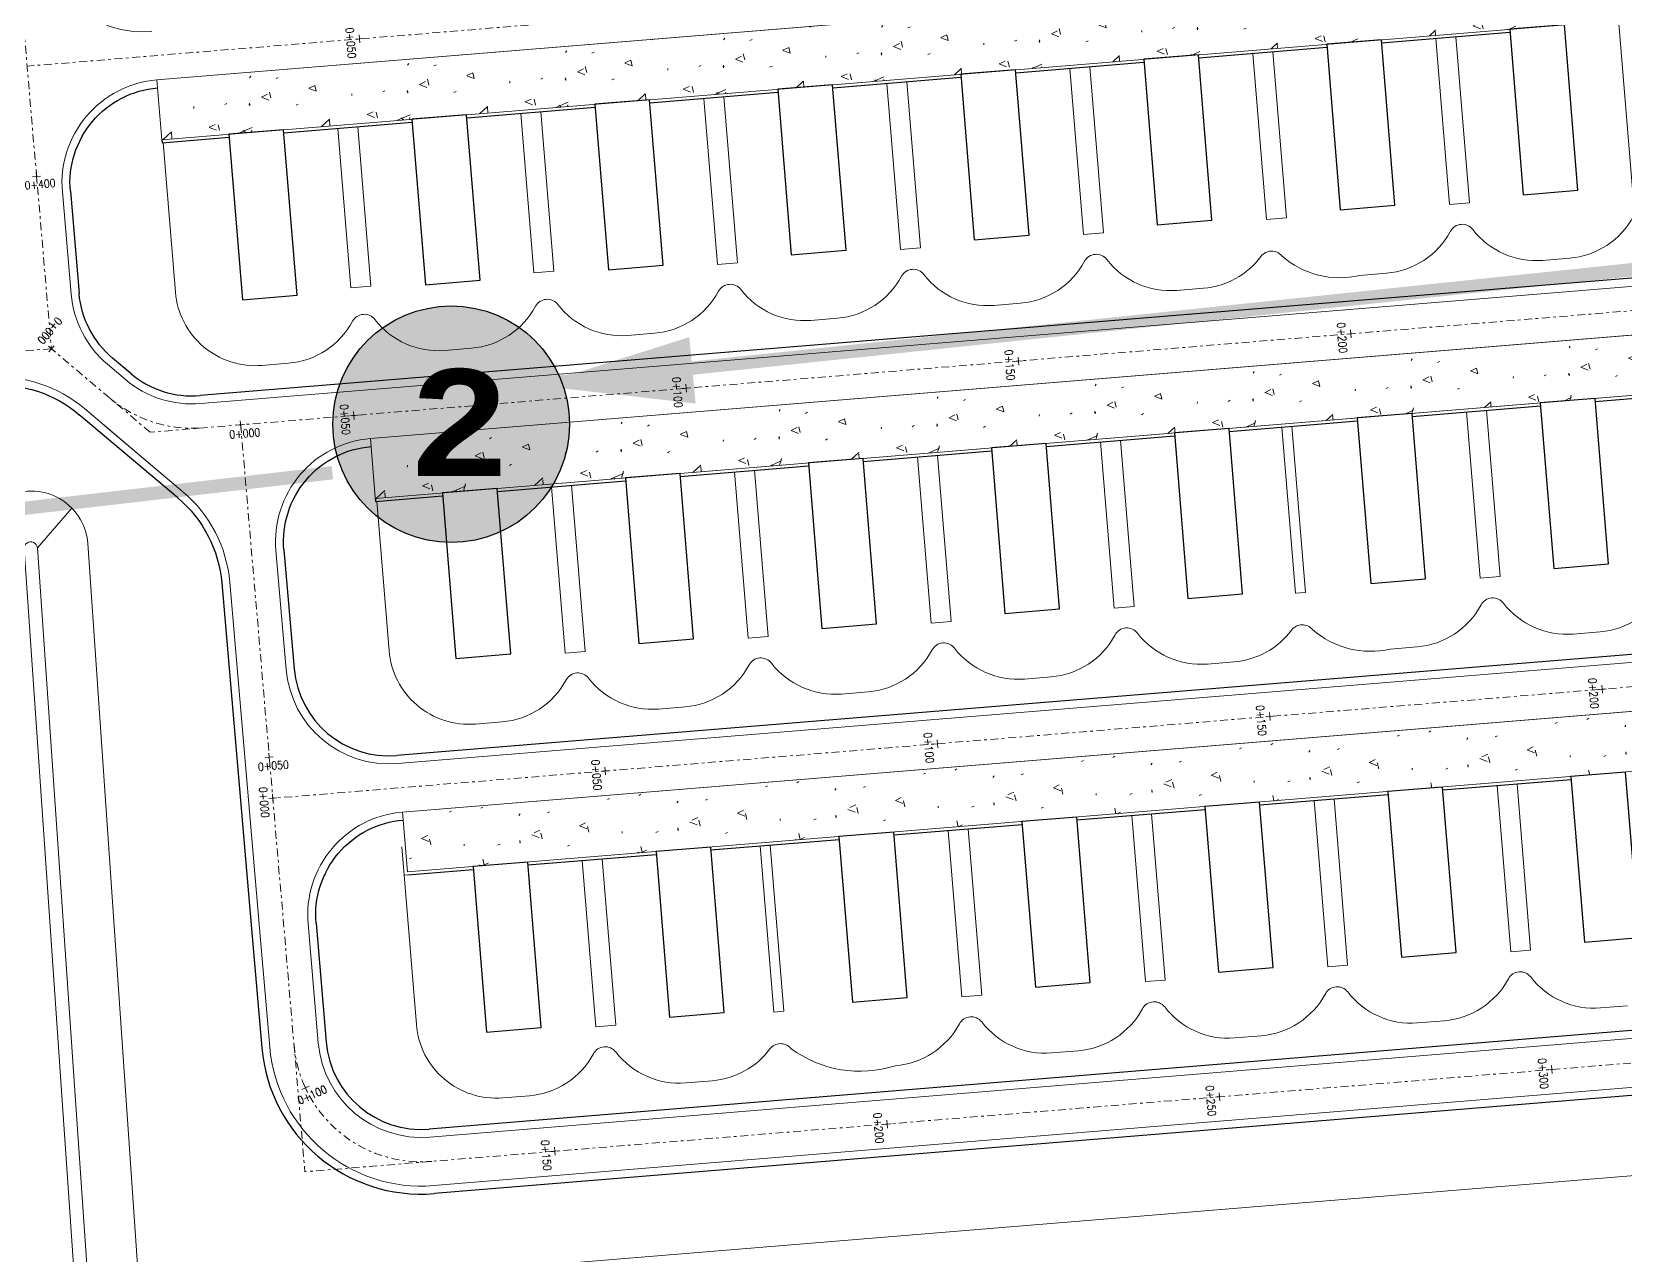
# Model space of a CAD drawing. Header units: metres. Extents: x -703672 to 3951284, y -4124475 to 4104628.
# Drawn here: x 327422.2 to 327661.1, y 4103679.9 to 4103863.3 of the extents above; entities that cross this region are included whole.
import ezdxf

# ---------------------------------------------------------------- set-up
doc = ezdxf.new("R2010")
doc.units = ezdxf.units.M
doc.header["$MEASUREMENT"] = 0
doc.linetypes.add('DGN Style 7', pattern=[2.656765, 1.195544, -0.531353, 0.398515, -0.531353])
for name, color, linetype, lineweight in [('C-ALGN-STAT', 8, 'Continuous', 0), ('C-ANNO-PATT', 251, 'Continuous', 0), ('C-ANNO-TEXT', 7, 'Continuous', 25), ('C-APRN-OTLN', 7, 'Continuous', 0), ('C-PADS-OTLN', 9, 'Continuous', 30), ('C-ROAD-CNTR', 8, 'DGN Style 7', 0), ('C-ROAD-CURB', 9, 'Continuous', 0), ('C-ROAD-OTLN', 7, 'Continuous', 0), ('C-SITE-EROS', 252, 'Continuous', 0)]:
    doc.layers.add(name, color=color, linetype=linetype, lineweight=lineweight)
doc.styles.add('DGN', font='ENGINEERING.shx', dxfattribs={"width": 0.85, "height": 1.2})
doc.styles.add('Style-Arial Black', font='')
doc.styles.get('Style-Arial Black').set_extended_font_data('Arial Black')

# ---------------------------------------------------------------- blocks, each defined once
blk = doc.blocks.new('lbl_tic')
at = {"color": 0, "linetype": 'ByBlock', "lineweight": -2}
blk.add_line((0, -0.04165), (0, 0.04165), dxfattribs=at)

msp = doc.modelspace()

# ---------------------------------------------------------------- hatches: boundary and pattern name
at = {"layer": 'C-ANNO-PATT'}
h = msp.add_hatch(dxfattribs=at)
h.set_pattern_fill('CONCRT', color=256, style=0, pattern_type=2)
h.set_pattern_definition([(25.3149, (327653.1865, 4103870.0087), (-34.2874615, -14.667574), [0.9851, -200.3872]), (283.1267, (327654.077, 4103870.43), (-23.072246, 105.406153), [0.8989, -191.3008]), (158.313, (327654.281, 4103869.5545), (-36.78241, 8.96714), [1.1851, -52.4889]), (41.9717, (327654.7193, 4103863.988), (-76.677479, -65.737295), [2.0496, -115.33824]), (273.297, (327656.2409, 4103865.472), (-11.855964, 225.480351), [1.8162, -247.711]), (164.212, (327656.241, 4103863.472), (-160.222724, 46.735292), [1.65204, -203.076]), (23.1604, (327653.362, 4103876.071), (-23.68996, -1.90014), [2.0497, -35.2433]), (254.807, (327655.241, 4103876.472), (8.102837, 36.402086), [1.8496, -162.262]), (145.372, (327655.241, 4103875.472), (-13.092415, 10.867286), [1.6727, -186.226]), (263.4329, (327659.6292, 4103869.1612), (19.317771, 156.475875), [0.2562, -217.6865]), (26.581, (327664.241, 4103869.472), (-79.172687, -42.102192), [0.3499, -126.52]), (26.581, (327651.241, 4103861.472), (-79.172687, -42.102192), [0.3499, -126.52]), (26.581, (327651.241, 4103867.472), (-79.172687, -42.102192), [0.3499, -126.52]), (236.8061, (327657.5572, 4103860.9505), (-10.597504, -12.76743), [0.3216, -149.97804]), (26.581, (327657.241, 4103873.472), (-79.172687, -42.102192), [0.3499, -126.52]), (26.581, (327648.241, 4103871.472), (-79.172687, -42.102192), [0.3499, -126.52]), (25.3149, (327646.0772, 4103868.6845), (-34.2874615, -14.667574), [0.9851, -200.3872]), (283.127, (327647.241, 4103869.472), (-23.072864, 105.406282), [0.8989, -191.301]), (158.313, (327647.172, 4103868.23), (-36.78241, 8.96714), [1.1851, -52.4889]), (25.3149, (327661.9092, 4103866.0684), (-34.2874615, -14.667574), [0.9851, -200.3872]), (283.127, (327663.241, 4103866.472), (-23.072864, 105.406282), [0.8989, -191.301]), (158.313, (327663.004, 4103865.614), (-36.78241, 8.96714), [1.1851, -52.4889]), (263.4329, (327654.9237, 4103880.3997), (19.317771, 156.475875), [0.2562, -217.6865]), (263.4329, (327667.9586, 4103869.6855), (19.317771, 156.475875), [0.2562, -217.6865])])
h.paths.add_polyline_path([(327440.92336, 4103856.10699), (327441.65834, 4103847.14185), (327772.34891, 4103874.25244), (327771.61393, 4103883.21758)])
h = msp.add_hatch(dxfattribs=at)
h.set_pattern_fill('CONCRT', color=256, style=0, pattern_type=2)
h.set_pattern_definition([(25.3149, (327685.2055, 4103816.24), (-34.2874615, -14.667574), [0.9851, -200.3872]), (283.1267, (327686.096, 4103816.6612), (-23.072246, 105.406153), [0.8989, -191.3008]), (158.313, (327686.3, 4103815.786), (-36.78241, 8.96714), [1.1851, -52.4889]), (41.9717, (327686.7383, 4103810.2193), (-76.677479, -65.737295), [2.0496, -115.33824]), (273.297, (327688.2409, 4103811.472), (-11.855964, 225.480351), [1.8162, -247.711]), (164.212, (327688.241, 4103809.472), (-160.222724, 46.735292), [1.65204, -203.076]), (23.1604, (327685.381, 4103822.302), (-23.68996, -1.90014), [2.0497, -35.2433]), (254.807, (327687.241, 4103823.472), (8.102837, 36.402086), [1.8496, -162.262]), (145.372, (327687.241, 4103821.472), (-13.092415, 10.867286), [1.6727, -186.226]), (263.4329, (327691.6482, 4103815.3925), (19.317771, 156.475875), [0.2562, -217.6865]), (26.581, (327696.241, 4103815.472), (-79.172687, -42.102192), [0.3499, -126.52]), (26.581, (327683.241, 4103808.472), (-79.172687, -42.102192), [0.3499, -126.52]), (26.581, (327683.241, 4103813.472), (-79.172687, -42.102192), [0.3499, -126.52]), (236.8061, (327689.5762, 4103807.1818), (-10.597504, -12.76743), [0.3216, -149.97804]), (26.581, (327689.241, 4103820.472), (-79.172687, -42.102192), [0.3499, -126.52]), (26.581, (327680.241, 4103817.472), (-79.172687, -42.102192), [0.3499, -126.52]), (25.3149, (327678.0962, 4103814.9158), (-34.2874615, -14.667574), [0.9851, -200.3872]), (283.127, (327679.241, 4103815.472), (-23.072864, 105.406282), [0.8989, -191.301]), (158.313, (327679.191, 4103814.4615), (-36.78241, 8.96714), [1.1851, -52.4889]), (25.3149, (327693.9282, 4103812.2997), (-34.2874615, -14.667574), [0.9851, -200.3872]), (283.127, (327695.241, 4103812.472), (-23.072864, 105.406282), [0.8989, -191.301]), (158.313, (327695.023, 4103811.8455), (-36.78241, 8.96714), [1.1851, -52.4889]), (263.4329, (327686.9427, 4103826.631), (19.317771, 156.475875), [0.2562, -217.6865]), (263.4329, (327699.9776, 4103815.9168), (19.317771, 156.475875), [0.2562, -217.6865])])
h.paths.add_polyline_path([(327472.94238, 4103802.34782), (327473.67813, 4103793.37322), (327798.8572, 4103820.03197), (327798.12145, 4103829.00657)])
h = msp.add_hatch(dxfattribs=at)
h.set_pattern_fill('CONCRT', color=256, style=0, pattern_type=2)
h.set_pattern_definition([(25.31405, (327670.0499, 4103757.5434), (-34.287673, -14.667079), [0.9851, -200.3872]), (283.126, (327671.241, 4103757.472), (-23.071024, 105.406685), [0.8989, -191.301]), (158.3123, (327671.1445, 4103757.089), (-36.78228, 8.96767), [1.1851, -52.4889]), (41.971, (327671.241, 4103751.472), (-76.678644, -65.73669), [2.0496, -115.338]), (273.29645, (327673.1065, 4103752.8934), (-11.853776, 225.4800517), [1.8162, -247.7115]), (164.2109, (327673.2109, 4103751.0802), (-160.221416, 46.738166), [1.65204, -203.07606]), (23.1596, (327670.226, 4103763.606), (-23.68998, -1.8998), [2.0497, -35.2433]), (254.807, (327672.241, 4103764.472), (8.102837, 36.402086), [1.8496, -162.262]), (145.3712, (327671.6256, 4103762.6268), (-13.092296, 10.867475), [1.6727, -186.22636]), (263.4321, (327676.4925, 4103756.6958), (19.3200295, 156.475596), [0.2562, -217.6865]), (26.5805, (327681.5274, 4103756.5326), (-79.173034, -42.101437), [0.3499, -126.5201]), (26.5805, (327668.3477, 4103749.3306), (-79.173034, -42.101437), [0.3499, -126.5201]), (26.58, (327668.241, 4103754.472), (-79.173422, -42.10081), [0.3499, -126.52]), (236.805, (327674.241, 4103748.472), (-10.597737, -12.767195), [0.3216, -149.978]), (26.58, (327674.241, 4103761.472), (-79.173422, -42.10081), [0.3499, -126.52]), (26.58, (327665.241, 4103759.472), (-79.173422, -42.10081), [0.3499, -126.52]), (25.314, (327663.241, 4103756.472), (-34.287656, -14.667029), [0.9851, -200.387]), (283.126, (327664.241, 4103756.472), (-23.071024, 105.406685), [0.8989, -191.301]), (158.3123, (327664.035, 4103755.765), (-36.78228, 8.96767), [1.1851, -52.4889]), (25.314, (327679.241, 4103753.472), (-34.287656, -14.667029), [0.9851, -200.387]), (283.126, (327679.241, 4103754.472), (-23.071024, 105.406685), [0.8989, -191.301]), (158.3123, (327679.867, 4103753.1487), (-36.78228, 8.96767), [1.1851, -52.4889]), (263.4321, (327671.7872, 4103767.9344), (19.3200295, 156.475596), [0.2562, -217.6865]), (263.4321, (327684.8219, 4103757.22), (19.3200295, 156.475596), [0.2562, -217.6865])])
h.paths.add_polyline_path([(327477.76162, 4103746.35437), (327478.49686, 4103737.38445), (327726.51509, 4103757.71381), (327725.77985, 4103766.68373)])
at = {"layer": 'C-ANNO-TEXT', "lineweight": -2, "ltscale": 0.6}
h = msp.add_hatch(color=2, dxfattribs=at)
h.dxf.hatch_style = 1
h.paths.add_polyline_path([(327467.3132, 4103804.49054, 1), (327502.79401, 4103804.49054, 1)])

# ---------------------------------------------------------------- linework, layer by layer
at = {"layer": 'C-ANNO-TEXT', "color": 1, "lineweight": -2, "ltscale": 0.6, "const_width": 2}
for points in [[(327467.23862, 4103797.22474), (327156.86484, 4103761.37398), (326979.06616, 4103502.6157), (326871.44995, 4103518.20397), (326865.20791, 4103607.05436), (326922.91556, 4103790.98993), (327072.64587, 4104048.19014), (327277.73208, 4104241.62014), (327549.88207, 4104392.41585)], [(327885.70913, 4103558.90011), (327836.24874, 4103568.40712), (327819.12588, 4103844.10534), (327501.41966, 4103810.83207)]]:
    msp.add_lwpolyline(points, dxfattribs=at)
at = {"layer": 'C-ANNO-TEXT', "color": 1, "lineweight": -2, "ltscale": 0.6}
msp.add_lwpolyline([(327497.8574, 4103810.31104, 0, 10, 0), (327521.22692, 4103812.57389, 0, 0, 0)], format="xyseb", dxfattribs=at)
at = {"layer": 'C-ANNO-TEXT', "color": 0, "lineweight": -2, "ltscale": 0.6}
msp.add_circle((327485.05361, 4103804.49054), 17.74041, dxfattribs=at)
at = {"layer": 'C-APRN-OTLN'}
for p, q in [((327473.71404, 4103792.9341), (327472.94238, 4103802.34782)), ((327477.76162, 4103746.35437), (327477.76192, 4103746.35078))]:
    msp.add_line(p, q, dxfattribs=at)
at = {"layer": 'C-APRN-OTLN', "ltscale": 100}
for points in [[(327440.92336, 4103856.10699), (327441.65834, 4103847.14185), (327772.34891, 4103874.25244), (327771.61393, 4103883.21758), (327440.92336, 4103856.10699)], [(327472.94238, 4103802.34781), (327798.12216, 4103828.99789)], [(327798.8572, 4103820.03197), (327473.67813, 4103793.37322)], [(327477.76192, 4103746.35078), (327725.77985, 4103766.68373)], [(327477.76162, 4103746.35437), (327478.49686, 4103737.38445), (327726.51509, 4103757.71381)]]:
    msp.add_lwpolyline(points, dxfattribs=at)
at = {"layer": 'C-PADS-OTLN'}
for p, q in [((327624.56853, 4103861.68564), (327643.804, 4103863.26259)), ((327597.13058, 4103859.43623), (327616.36605, 4103861.01318)), ((327569.69263, 4103857.18682), (327588.9281, 4103858.76377)), ((327542.25468, 4103854.93741), (327561.49015, 4103856.51436)), ((327514.81673, 4103852.68799), (327534.0522, 4103854.26495)), ((327487.37878, 4103850.43858), (327506.61425, 4103852.01554)), ((327459.94083, 4103848.18917), (327479.1763, 4103849.76613)), ((327441.65833, 4103847.14188), (327441.6951, 4103846.69336)), ((327441.65848, 4103847.14186), (327441.65834, 4103847.14185)), ((327441.6951, 4103846.69336), (327451.73835, 4103847.51672)), ((327656.59729, 4103807.92719), (327675.83275, 4103809.50414)), ((327629.15934, 4103805.67778), (327648.39481, 4103807.25473)), ((327601.72139, 4103803.42837), (327620.95686, 4103805.00532)), ((327574.28344, 4103801.17896), (327593.51891, 4103802.75591)), ((327546.84549, 4103798.92954), (327566.08096, 4103800.5065)), ((327519.40754, 4103796.68013), (327538.64301, 4103798.25709)), ((327473.71404, 4103792.9341), (327483.76711, 4103793.75827)), ((327491.96959, 4103794.43072), (327511.20506, 4103796.00768)), ((327473.67736, 4103793.3826), (327473.71412, 4103792.93411)), ((327473.75907, 4103792.38595), (327473.75897, 4103792.38594)), ((327633.75059, 4103749.66452), (327652.98606, 4103751.24148)), ((327606.31264, 4103747.41511), (327625.54811, 4103748.99207)), ((327578.87469, 4103745.1657), (327598.11016, 4103746.74266)), ((327551.43674, 4103742.91629), (327570.67221, 4103744.49325)), ((327523.99879, 4103740.66688), (327543.23426, 4103742.24384)), ((327496.56084, 4103738.41747), (327515.79631, 4103739.99443)), ((327478.53333, 4103736.93954), (327488.35836, 4103737.74502)), ((327478.57841, 4103736.39139), (327478.57826, 4103736.39138))]:
    msp.add_line(p, q, dxfattribs=at)
at = {"layer": 'C-PADS-OTLN', "flags": 128}
for points in [[(327651.96997, 4103864.38051), (327643.76747, 4103863.70817), (327645.80164, 4103838.8914), (327654.00413, 4103839.56374), (327651.96997, 4103864.38051)], [(327624.53198, 4103862.13149), (327616.32949, 4103861.45916), (327618.36365, 4103836.64239), (327626.56615, 4103837.31472), (327624.53198, 4103862.13149)], [(327597.09382, 4103859.88468), (327588.89133, 4103859.21234), (327590.92549, 4103834.39557), (327599.12798, 4103835.06791), (327597.09382, 4103859.88468)], [(327569.65602, 4103857.63347), (327561.45353, 4103856.96113), (327563.48769, 4103832.14436), (327571.69018, 4103832.81669), (327569.65602, 4103857.63347)], [(327542.21792, 4103855.38586), (327534.01543, 4103854.71353), (327536.04959, 4103829.89675), (327544.25209, 4103830.56909), (327542.21792, 4103855.38586)], [(327514.78006, 4103853.13544), (327506.57757, 4103852.4631), (327508.61173, 4103827.64633), (327516.81422, 4103828.31866), (327514.78006, 4103853.13544)], [(327487.34202, 4103850.88704), (327479.13953, 4103850.21471), (327481.1737, 4103825.39794), (327489.37619, 4103826.07027), (327487.34202, 4103850.88704)], [(327459.90408, 4103848.63763), (327451.70158, 4103847.9653), (327453.73575, 4103823.14853), (327461.93824, 4103823.82086), (327459.90408, 4103848.63763)], [(327656.56113, 4103808.36836), (327648.35863, 4103807.69602), (327650.3928, 4103782.87925), (327658.59529, 4103783.55158), (327656.56113, 4103808.36836)], [(327629.12335, 4103806.11683), (327620.92086, 4103805.4445), (327622.95502, 4103780.62773), (327631.15751, 4103781.30006), (327629.12335, 4103806.11683)], [(327601.68516, 4103803.87033), (327593.48267, 4103803.19799), (327595.51683, 4103778.38122), (327603.71932, 4103779.05355), (327601.68516, 4103803.87033)], [(327574.24718, 4103801.62131), (327566.04469, 4103800.94898), (327568.07885, 4103776.1322), (327576.28134, 4103776.80454), (327574.24718, 4103801.62131)], [(327546.8092, 4103799.3723), (327538.60671, 4103798.69996), (327540.64087, 4103773.88319), (327548.84336, 4103774.55553), (327546.8092, 4103799.3723)], [(327519.37122, 4103797.12328), (327511.16873, 4103796.45095), (327513.20289, 4103771.63417), (327521.40538, 4103772.30651), (327519.37122, 4103797.12328)], [(327491.9336, 4103794.86978), (327483.73111, 4103794.19744), (327485.76527, 4103769.38067), (327493.96777, 4103770.05301), (327491.9336, 4103794.86978)], [(327661.15229, 4103752.3562), (327652.94979, 4103751.68387), (327654.98396, 4103726.8671), (327663.18645, 4103727.53943), (327661.15229, 4103752.3562)], [(327633.7143, 4103750.10719), (327625.51181, 4103749.43485), (327627.54597, 4103724.61808), (327635.74847, 4103725.29042), (327633.7143, 4103750.10719)], [(327606.27632, 4103747.85817), (327598.07383, 4103747.18584), (327600.10799, 4103722.36907), (327608.31048, 4103723.0414), (327606.27632, 4103747.85817)], [(327578.83834, 4103745.60916), (327570.63585, 4103744.93682), (327572.67001, 4103720.12005), (327580.8725, 4103720.79239), (327578.83834, 4103745.60916)], [(327551.40036, 4103743.36014), (327543.19787, 4103742.68781), (327545.23203, 4103717.87104), (327553.43452, 4103718.54337), (327551.40036, 4103743.36014)], [(327496.5244, 4103738.86211), (327488.3219, 4103738.18978), (327490.35607, 4103713.37301), (327498.55856, 4103714.04534), (327496.5244, 4103738.86211)], [(327523.96238, 4103741.11113), (327515.75989, 4103740.43879), (327517.79405, 4103715.62202), (327525.99654, 4103716.29436), (327523.96238, 4103741.11113)]]:
    msp.add_lwpolyline(points, close=True, dxfattribs=at)
at = {"layer": 'C-ROAD-CNTR'}
for p, q in [((327416.64185, 4103914.17222), (327425.10791, 4103815.80468)), ((327785.27042, 4103887.9992), (327421.46096, 4103858.17875)), ((327816.58758, 4103834.1777), (327439.90413, 4103803.30201)), ((327425.10791, 4103815.80468), (327228.02434, 4103802.19648)), ((327439.90413, 4103803.30201), (327425.10791, 4103815.80468)), ((327453.48037, 4103804.41482), (327463.11859, 4103692.42788)), ((327821.30026, 4103778.17551), (327458.29948, 4103748.42135)), ((327826.11937, 4103722.18204), (327463.11859, 4103692.42788))]:
    msp.add_line(p, q, dxfattribs=at)
for centre, start in [((327446.22264, 4103823.03414), 229.8024861), ((327480.56264, 4103713.07194), 184.9190724)]:
    msp.add_arc(centre, 19.15, start, 274.6858998, dxfattribs=at)
at = {"layer": 'C-ROAD-CURB', "linetype": 'Continuous', "lineweight": 25}
for p, q in [((327427.94188, 4103839.43736), (327429.26183, 4103824.1008)), ((327797.10537, 4103837.44707), (327447.39085, 4103808.78194)), ((327436.99307, 4103812.11146), (327434.27959, 4103814.40432)), ((327444.0571, 4103793.44315), (327429.28851, 4103805.92249)), ((327459.96129, 4103785.67343), (327461.4962, 4103767.83921)), ((327450.65388, 4103780.69534), (327455.11613, 4103728.8482)), ((327801.69653, 4103781.43491), (327476.91175, 4103754.81321)), ((327464.7804, 4103729.67996), (327466.31531, 4103711.84574)), ((327455.11613, 4103728.8482), (327456.65104, 4103711.01398)), ((327806.55934, 4103725.44503), (327481.73086, 4103698.81974)), ((327807.50711, 4103715.79018), (327482.52277, 4103689.15212))]:
    msp.add_line(p, q, dxfattribs=at)
at = {"layer": 'C-ROAD-CURB', "linetype": 'Continuous', "lineweight": 25, "extrusion": (0, 0, -1)}
for centre, radius, start, end in [((-327442.18921, 4103840.66357), 14.3, 355.0809276, 85.3141002), ((-327443.50916, 4103825.32701), 14.3, 310.1975139, 355.0809276), ((-327417.15453, 4103791.56259), 18.8, 86.0460452, 130.1975139), ((-327474.20862, 4103786.89963), 14.3, 355.0809276, 85.3141002), ((-327431.92312, 4103779.08326), 18.8, 130.1975139, 175.0809276), ((-327479.02773, 4103730.90616), 14.3, 355.0809276, 85.3141002)]:
    msp.add_arc(centre, radius, start, end, dxfattribs=at)
at = {"layer": 'C-ROAD-CURB', "linetype": 'Continuous', "lineweight": 25}
for centre, radius, start in [((327446.22264, 4103823.03414), 14.3, 229.8024861), ((327475.74353, 4103769.06541), 14.3, 184.9190724), ((327480.56264, 4103713.07194), 24, 184.9190724), ((327480.56264, 4103713.07194), 14.3, 184.9190724)]:
    msp.add_arc(centre, radius, start, 274.6858998, dxfattribs=at)
at = {"layer": 'C-ROAD-OTLN'}
for p, q in [((327782.87207, 4103884.14037), (327440.92297, 4103856.11176)), ((327772.34891, 4103874.25244), (327441.65833, 4103847.14188)), ((327426.7463, 4103839.33446), (327428.06625, 4103823.9979)), ((327797.2034, 4103836.25108), (327447.48888, 4103807.58595)), ((327797.77086, 4103828.97311), (327472.94238, 4103802.34782)), ((327804.0167, 4103820.45488), (327473.6777, 4103793.37791)), ((327436.21856, 4103811.19487), (327433.50508, 4103813.48773)), ((327444.83161, 4103794.35974), (327430.06302, 4103806.83907)), ((327444.83161, 4103794.35974), (327433.16082, 4103804.22146)), ((327458.76571, 4103785.57053), (327460.30062, 4103767.73631)), ((327451.84946, 4103780.79823), (327456.31171, 4103728.9511)), ((327801.79456, 4103780.23893), (327477.00978, 4103753.61722)), ((327802.58997, 4103772.97964), (327477.76149, 4103746.35435)), ((327726.51509, 4103757.71381), (327478.49673, 4103737.38444)), ((327463.58482, 4103729.57706), (327465.11973, 4103711.74284)), ((327456.31171, 4103728.9511), (327457.84662, 4103711.11688)), ((327806.65737, 4103724.24904), (327481.82889, 4103697.62375)), ((327807.40908, 4103716.98617), (327482.42474, 4103690.34811))]:
    msp.add_line(p, q, dxfattribs=at)
at = {"layer": 'C-ROAD-OTLN', "extrusion": (0, 0, -1)}
for centre, radius, start, end in [((-327438.90502, 4103878.82282), 15.5, 265.3141002, 355.0809276), ((-327442.18921, 4103840.66357), 15.5, 355.0809276, 85.3141002), ((-327443.50916, 4103825.32701), 15.5, 310.1975139, 355.0809276), ((-327417.15453, 4103791.56259), 20, 86.0460452, 130.1975139), ((-327474.20862, 4103786.89963), 15.5, 355.0809276, 85.3141002), ((-327431.92312, 4103779.08326), 20, 130.1975139, 175.0809276), ((-327479.02773, 4103730.90616), 15.5, 355.0809276, 85.3141002)]:
    msp.add_arc(centre, radius, start, end, dxfattribs=at)
at = {"layer": 'C-ROAD-OTLN'}
for centre, radius, start in [((327446.22264, 4103823.03414), 15.5, 229.8024861), ((327475.74353, 4103769.06541), 15.5, 184.9190724), ((327480.56264, 4103713.07194), 22.8, 184.9190724), ((327480.56264, 4103713.07194), 15.5, 184.9190724)]:
    msp.add_arc(centre, radius, start, 274.6858998, dxfattribs=at)
at = {"layer": 'C-SITE-EROS', "linetype": 'Continuous'}
for p, q in [((327660.12964, 4103864.59449), (327662.17155, 4103839.68767)), ((327632.69166, 4103862.34548), (327634.73357, 4103837.43865)), ((327635.68163, 4103862.5906), (327637.72354, 4103837.68373)), ((327605.25368, 4103860.09646), (327607.29559, 4103835.18964)), ((327608.24365, 4103860.34159), (327610.28556, 4103835.43472)), ((327577.8157, 4103857.84745), (327579.8576, 4103832.94062)), ((327580.80567, 4103858.09257), (327582.84758, 4103833.1857)), ((327525.92971, 4103853.59454), (327527.97161, 4103828.68767)), ((327550.37772, 4103855.59843), (327552.41962, 4103830.69161)), ((327553.36769, 4103855.84356), (327555.4096, 4103830.93669)), ((327495.50175, 4103851.1004), (327497.46195, 4103827.19023)), ((327498.49172, 4103851.34553), (327500.45192, 4103827.43531)), ((327522.93974, 4103853.34942), (327524.98164, 4103828.44259)), ((327468.06377, 4103848.85139), (327470.02397, 4103824.94122)), ((327471.05374, 4103849.09651), (327473.01394, 4103825.1863)), ((327443.70862, 4103824.29297), (327441.87127, 4103846.70871)), ((327634.73357, 4103837.43865), (327637.72354, 4103837.68373)), ((327607.29559, 4103835.18964), (327610.28556, 4103835.43472)), ((327579.8576, 4103832.94062), (327582.84758, 4103833.1857)), ((327552.41962, 4103830.69161), (327555.4096, 4103830.93669)), ((327497.46195, 4103827.19023), (327500.45192, 4103827.43531)), ((327524.98164, 4103828.44259), (327527.97161, 4103828.68767)), ((327470.02397, 4103824.94122), (327473.01394, 4103825.1863)), ((327593.83874, 4103824.55848), (327597.85527, 4103824.8877)), ((327566.40076, 4103822.30946), (327570.41729, 4103822.63869)), ((327456.64883, 4103813.3134), (327460.66536, 4103813.64263)), ((327637.28244, 4103806.34065), (327639.32434, 4103781.43382)), ((327640.27241, 4103806.58577), (327642.31431, 4103781.6789)), ((327609.59502, 4103804.07079), (327611.63693, 4103779.16396)), ((327611.09001, 4103804.19337), (327613.13191, 4103779.2865)), ((327582.40654, 4103801.84183), (327584.44844, 4103776.935)), ((327585.39651, 4103802.08695), (327587.43842, 4103777.18008)), ((327554.96859, 4103799.59242), (327557.01049, 4103774.68559)), ((327557.95856, 4103799.83754), (327560.00047, 4103774.93067)), ((327527.53064, 4103797.34301), (327529.57254, 4103772.43618)), ((327530.52061, 4103797.58813), (327532.56252, 4103772.68126)), ((327500.08105, 4103795.09543), (327502.12296, 4103770.1886)), ((327503.07102, 4103795.34055), (327505.11293, 4103770.43368)), ((327422.9961, 4103785.95203), (327428.18089, 4103791.90678)), ((327475.73798, 4103770.52985), (327473.90059, 4103792.94599)), ((327441.11952, 4103633.65732), (327430.54812, 4103786.60161)), ((327431.59026, 4103632.6142), (327421.00119, 4103785.81414)), ((327433.58516, 4103632.75217), (327422.9961, 4103785.95203)), ((327639.32434, 4103781.43382), (327642.31431, 4103781.6789)), ((327584.44844, 4103776.935), (327587.43842, 4103777.18008)), ((327611.63693, 4103779.16396), (327613.13191, 4103779.2865)), ((327557.01049, 4103774.68559), (327560.00047, 4103774.93067)), ((327529.57254, 4103772.43618), (327532.56252, 4103772.68126)), ((327502.12296, 4103770.1886), (327505.11293, 4103770.43368)), ((327598.43011, 4103768.54634), (327602.44664, 4103768.87557)), ((327570.99213, 4103766.29733), (327575.00866, 4103766.62655)), ((327641.87382, 4103750.32475), (327643.91573, 4103725.41793)), ((327644.86379, 4103750.56987), (327646.9057, 4103725.66301)), ((327590.08108, 4103746.07949), (327592.12299, 4103721.17262)), ((327614.43584, 4103748.07574), (327616.47775, 4103723.16891)), ((327617.42581, 4103748.32086), (327619.46772, 4103723.41399)), ((327559.55988, 4103743.57771), (327561.60178, 4103718.67088)), ((327562.54985, 4103743.82283), (327564.59176, 4103718.91596)), ((327587.09111, 4103745.83437), (327589.13302, 4103720.92754)), ((327531.37411, 4103741.2674), (327533.41601, 4103716.36057)), ((327532.86909, 4103741.38998), (327534.911, 4103716.48311)), ((327479.83047, 4103714.48006), (327477.64492, 4103741.14376)), ((327504.68392, 4103739.07968), (327506.72582, 4103714.17285)), ((327507.67389, 4103739.3248), (327509.71579, 4103714.41793)), ((327478.53333, 4103736.93954), (327477.99237, 4103736.90486)), ((327643.91573, 4103725.41793), (327646.9057, 4103725.66301)), ((327616.47775, 4103723.16891), (327619.46772, 4103723.41399)), ((327589.13302, 4103720.92754), (327592.12299, 4103721.17262)), ((327561.60178, 4103718.67088), (327564.59176, 4103718.91596)), ((327657.39857, 4103716.99458), (327661.4151, 4103717.3238)), ((327533.41601, 4103716.36057), (327534.911, 4103716.48311)), ((327629.96058, 4103714.74556), (327633.97711, 4103715.07478)), ((327506.72582, 4103714.17285), (327509.71579, 4103714.41793)), ((327447.95069, 4103674.25894), (327809.77543, 4103703.91645))]:
    msp.add_line(p, q, dxfattribs=at)
at = {"layer": 'C-SITE-EROS', "linetype": 'Continuous', "flags": 128}
for points in [[(327652.73123, 4103829.38573), (327648.7147, 4103829.05651)], [(327625.29325, 4103827.13672), (327621.27672, 4103826.80749)], [(327542.97931, 4103820.38967), (327538.96278, 4103820.06045)], [(327515.54133, 4103818.14066), (327511.5248, 4103817.81143)], [(327488.10334, 4103815.89164), (327484.08681, 4103815.56242)], [(327657.32261, 4103773.3736), (327653.30608, 4103773.04437)], [(327629.88462, 4103771.12458), (327625.86809, 4103770.79536)], [(327547.57068, 4103764.37754), (327543.55415, 4103764.04831)], [(327520.1327, 4103762.12852), (327516.11617, 4103761.7993)], [(327492.69472, 4103759.87951), (327488.67819, 4103759.55028)], [(327606.53913, 4103712.82577), (327602.5226, 4103712.49655)], [(327579.10115, 4103710.57675), (327575.08462, 4103710.24753)], [(327524.22519, 4103706.07872), (327520.20866, 4103705.7495)], [(327496.78721, 4103703.82971), (327492.77068, 4103703.50049)]]:
    msp.add_lwpolyline(points, dxfattribs=at)
at = {"layer": 'C-SITE-EROS', "linetype": 'Continuous', "extrusion": (0, 0, -1)}
for centre, radius, start, end in [((-327636.64548, 4103832.47027), 2, 28.2493307, 142.3788697), ((-327581.76952, 4103827.97225), 2, 28.2493307, 142.3788697), ((-327608.07229, 4103828.44405), 2, 36.8880129, 139.8187097), ((-327554.33154, 4103825.72323), 2, 28.2493307, 142.3788697), ((-327526.89355, 4103823.47422), 2, 28.2493306, 142.3788697), ((-327499.45557, 4103821.2252), 2, 28.2493306, 142.3788697), ((-327472.01759, 4103818.97619), 2, 28.2493307, 142.3788697), ((-327422.11325, 4103786.0186), 8.455, 356.0460452, 176.0460453), ((-327421.9999, 4103785.86495), 1, 355.0041472, 175.0041472), ((-327641.23685, 4103776.45814), 2, 28.2493307, 142.3788697), ((-327586.36089, 4103771.96011), 2, 28.2493307, 142.3788697), ((-327612.66367, 4103772.43192), 2, 36.8880129, 139.8187097), ((-327558.92291, 4103769.71109), 2, 28.2493307, 142.3788697), ((-327531.48493, 4103767.46208), 2, 28.2493306, 142.3788697), ((-327504.04695, 4103765.21307), 2, 28.2493306, 142.3788697), ((-327645.32934, 4103720.40834), 2, 28.2493307, 142.3788697), ((-327617.89136, 4103718.15933), 2, 28.2493307, 142.3788697), ((-327590.45338, 4103715.91031), 2, 28.2493306, 142.3788697), ((-327563.0154, 4103713.6613), 2, 28.2493306, 142.3788697), ((-327508.13943, 4103709.16327), 2, 28.2493307, 142.3788697), ((-327534.44221, 4103709.63507), 2, 36.8880129, 139.8187097)]:
    msp.add_arc(centre, radius, start, end, dxfattribs=at)
at = {"layer": 'C-SITE-EROS', "linetype": 'Continuous'}
for centre, radius, start, end in [((327651.75091, 4103841.34562), 12, 274.6858998, 331.753384), ((327624.31293, 4103839.09661), 12, 274.6858998, 331.7506693), ((327647.73438, 4103841.0164), 12, 217.6211303, 274.6858998), ((327596.87495, 4103836.84759), 12, 274.6858998, 323.1119871), ((327618.27977, 4103839.60544), 13.14417, 228.6751043, 283.1797138), ((327569.43697, 4103834.59858), 12, 274.6858998, 331.7506693), ((327592.85842, 4103836.51837), 12, 217.6211303, 274.6858998), ((327541.99899, 4103832.34956), 12, 274.6858998, 331.7506693), ((327565.42044, 4103834.26935), 12, 217.6211303, 274.6858998), ((327455.66851, 4103825.27329), 12, 184.6858998, 274.6858998), ((327510.54448, 4103829.77132), 12, 217.6211303, 274.6858998), ((327514.56101, 4103830.10055), 12, 274.6858998, 331.7506693), ((327537.98246, 4103832.02034), 12, 217.6211303, 274.6858998), ((327483.1065, 4103827.52231), 12, 217.6211303, 274.6858998), ((327487.12302, 4103827.85153), 12, 274.6858998, 331.7506693), ((327459.68504, 4103825.60252), 12, 274.6858998, 331.7506693), ((327656.34229, 4103785.33349), 12, 274.6858998, 331.753384), ((327628.90431, 4103783.08447), 12, 274.6858998, 331.7506693), ((327652.32576, 4103785.00426), 12, 217.6211303, 274.6858998), ((327574.02834, 4103778.58644), 12, 274.6858998, 331.7506693), ((327597.44979, 4103780.50623), 12, 217.6211303, 274.6858998), ((327601.46632, 4103780.83546), 12, 274.6858998, 323.1119871), ((327622.87114, 4103783.5933), 13.14417, 228.6751043, 283.1797138), ((327487.69787, 4103771.51017), 12, 184.6858998, 274.6858998), ((327546.59036, 4103776.33743), 12, 274.6858998, 331.7506693), ((327570.01181, 4103778.25722), 12, 217.6211303, 274.6858998), ((327519.15238, 4103774.08841), 12, 274.6858998, 331.7506693), ((327542.57383, 4103776.0082), 12, 217.6211303, 274.6858998), ((327491.7144, 4103771.8394), 12, 274.6858998, 331.7506693), ((327515.13585, 4103773.75919), 12, 217.6211303, 274.6858998), ((327632.99679, 4103727.03467), 12, 274.6858998, 331.7506693), ((327656.41825, 4103728.95447), 12, 217.6211303, 274.6858998), ((327605.55881, 4103724.78566), 12, 274.6858998, 331.7506693), ((327628.98027, 4103726.70545), 12, 217.6211303, 274.6858998), ((327578.12083, 4103722.53664), 12, 274.6858998, 331.7506693), ((327601.54228, 4103724.45644), 12, 217.6211303, 274.6858998), ((327491.79036, 4103715.46038), 12, 184.6858998, 274.6858998), ((327550.68285, 4103720.28763), 12, 274.6858998, 331.7506693), ((327574.1043, 4103722.20742), 12, 217.6211303, 274.6858998), ((327519.22834, 4103717.70939), 12, 217.6211303, 274.6858998), ((327523.24487, 4103718.03861), 12, 274.6858998, 323.1119871), ((327546.33837, 4103724.85998), 17.3686, 233.3484016, 287.8530111), ((327495.80689, 4103715.7896), 12, 274.6858998, 331.7506693)]:
    msp.add_arc(centre, radius, start, end, dxfattribs=at)

# ---------------------------------------------------------------- block references
at = {"layer": 'C-ALGN-STAT', "lineweight": 18}
for p, xscale, yscale, zscale, rotation in [((327471.29381, 4103862.26386), 14.40576230492196, 14.40576230492196, 14.40576230492196, 274.6433193301665), ((327471.29381, 4103862.26386), 14.40576230492194, 14.40576230492194, 14.40576230492194, 274.6432663218711), ((327471.29381, 4103862.26386), 14.40576230492197, 14.40576230492197, 14.40576230492197, 4.643319330166546), ((327471.29381, 4103862.26386), 14.40576230492196, 14.40576230492196, 14.40576230492196, 4.643266321871067), ((327422.88531, 4103841.62921), 14.40576230492197, 14.40576230492197, 14.40576230492197, 94.9191034050808), ((327422.88531, 4103841.62921), 14.40576230492197, 14.40576230492197, 14.40576230492197, 94.91905039678531), ((327422.88531, 4103841.62921), 14.40576230492196, 14.40576230492196, 14.40576230492196, 4.919103405080818), ((327422.88531, 4103841.62921), 14.40576230492196, 14.40576230492196, 14.40576230492196, 4.919050396785348), ((327619.92711, 4103818.05799), 14.40576230492196, 14.40576230492196, 14.40576230492196, 274.6859528207804), ((327619.92711, 4103818.05799), 14.40576230492194, 14.40576230492194, 14.40576230492194, 274.685899812485), ((327619.92711, 4103818.05799), 14.40576230492197, 14.40576230492197, 14.40576230492197, 4.685952820780457), ((327619.92711, 4103818.05799), 14.40576230492196, 14.40576230492196, 14.40576230492196, 4.685899812484982), ((327425.10791, 4103815.80468), 14.40576230492196, 14.40576230492196, 14.40576230492196, 229.8025390496855), ((327425.10791, 4103815.80468), 14.40576230492196, 14.40576230492196, 14.40576230492196, 319.80248604139), ((327570.09424, 4103813.97333), 14.40576230492196, 14.40576230492196, 14.40576230492196, 274.6859528207804), ((327570.09424, 4103813.97333), 14.40576230492194, 14.40576230492194, 14.40576230492194, 274.685899812485), ((327570.09424, 4103813.97333), 14.40576230492197, 14.40576230492197, 14.40576230492197, 4.685952820780457), ((327570.09424, 4103813.97333), 14.40576230492196, 14.40576230492196, 14.40576230492196, 4.685899812484982), ((327520.26136, 4103809.88867), 14.40576230492197, 14.40576230492197, 14.40576230492197, 4.685952820780457), ((327520.26136, 4103809.88867), 14.40576230492196, 14.40576230492196, 14.40576230492196, 4.685899812484982), ((327520.26136, 4103809.88867), 14.40576230492196, 14.40576230492196, 14.40576230492196, 274.6859528207804), ((327520.26136, 4103809.88867), 14.40576230492194, 14.40576230492194, 14.40576230492194, 274.685899812485), ((327470.42849, 4103805.80401), 14.40576230492196, 14.40576230492196, 14.40576230492196, 274.6859528207804), ((327470.42848, 4103805.80401), 14.40576230492194, 14.40576230492194, 14.40576230492194, 274.685899812485), ((327470.42849, 4103805.80401), 14.40576230492197, 14.40576230492197, 14.40576230492197, 4.685952820780457), ((327470.42848, 4103805.80401), 14.40576230492196, 14.40576230492196, 14.40576230492196, 4.685899812484982), ((327453.48041, 4103804.41438), 14.40576230492197, 14.40576230492197, 14.40576230492197, 94.9192020443831), ((327453.48041, 4103804.41437), 14.40576230492196, 14.40576230492196, 14.40576230492196, 94.91914903608755), ((327453.48041, 4103804.41438), 14.40576230492195, 14.40576230492195, 14.40576230492195, 4.919202044383083), ((327453.48041, 4103804.41437), 14.40576230492195, 14.40576230492195, 14.40576230492195, 4.919149036087619), ((327657.63095, 4103764.76044), 14.40576230492197, 14.40576230492197, 14.40576230492197, 4.643319330166546), ((327657.63095, 4103764.76044), 14.40576230492196, 14.40576230492196, 14.40576230492196, 4.643266321871067), ((327657.63095, 4103764.76044), 14.40576230492196, 14.40576230492196, 14.40576230492196, 274.6433193301665), ((327657.63095, 4103764.76044), 14.40576230492194, 14.40576230492194, 14.40576230492194, 274.6432663218711), ((327607.79808, 4103760.67578), 14.40576230492196, 14.40576230492196, 14.40576230492196, 274.6433193301665), ((327607.79808, 4103760.67578), 14.40576230492194, 14.40576230492194, 14.40576230492194, 274.6432663218711), ((327607.79808, 4103760.67578), 14.40576230492197, 14.40576230492197, 14.40576230492197, 4.643319330166546), ((327607.79808, 4103760.67578), 14.40576230492196, 14.40576230492196, 14.40576230492196, 4.643266321871067), ((327557.9652, 4103756.59112), 14.40576230492196, 14.40576230492196, 14.40576230492196, 274.6433193301665), ((327557.9652, 4103756.59112), 14.40576230492194, 14.40576230492194, 14.40576230492194, 274.6432663218711), ((327557.9652, 4103756.59112), 14.40576230492197, 14.40576230492197, 14.40576230492197, 4.643319330166546), ((327557.9652, 4103756.59112), 14.40576230492196, 14.40576230492196, 14.40576230492196, 4.643266321871067), ((327457.76784, 4103754.59854), 14.40576230492197, 14.40576230492197, 14.40576230492197, 94.9192020443831), ((327457.76784, 4103754.59853), 14.40576230492196, 14.40576230492196, 14.40576230492196, 94.91914903608755), ((327457.76784, 4103754.59854), 14.40576230492195, 14.40576230492195, 14.40576230492195, 4.919202044383083), ((327457.76784, 4103754.59853), 14.40576230492195, 14.40576230492195, 14.40576230492195, 4.919149036087619), ((327508.13232, 4103752.50645), 14.40576230492196, 14.40576230492196, 14.40576230492196, 274.6433193301665), ((327508.13232, 4103752.50645), 14.40576230492194, 14.40576230492194, 14.40576230492194, 274.6432663218711), ((327508.13232, 4103752.50645), 14.40576230492197, 14.40576230492197, 14.40576230492197, 4.643319330166546), ((327508.13232, 4103752.50645), 14.40576230492196, 14.40576230492196, 14.40576230492196, 4.643266321871067), ((327458.29945, 4103748.42179), 14.40576230492196, 14.40576230492196, 14.40576230492196, 274.6433193301665), ((327458.29945, 4103748.42179), 14.40576230492194, 14.40576230492194, 14.40576230492194, 274.6432663218711), ((327458.29945, 4103748.42179), 14.40576230492197, 14.40576230492197, 14.40576230492197, 4.643319330166546), ((327458.29945, 4103748.42179), 14.40576230492196, 14.40576230492196, 14.40576230492196, 4.643266321871067), ((327650.09158, 4103707.75306), 14.40576230492196, 14.40576230492196, 14.40576230492196, 274.7108462302159), ((327650.09158, 4103707.75307), 14.40576230492195, 14.40576230492195, 14.40576230492195, 274.7107932219204), ((327650.09158, 4103707.75306), 14.40576230492197, 14.40576230492197, 14.40576230492197, 4.710846230215875), ((327650.09158, 4103707.75306), 14.40576230492196, 14.40576230492196, 14.40576230492196, 4.710793221920395), ((327463.2017, 4103704.98949), 14.40576230492196, 14.40576230492196, 14.40576230492196, 23.95556269750431), ((327463.2017, 4103704.98949), 14.40576230492194, 14.40576230492194, 14.40576230492194, 23.95550968920885), ((327463.2017, 4103704.98949), 14.40576230492197, 14.40576230492197, 14.40576230492197, 113.9555626975043), ((327463.2017, 4103704.98949), 14.40576230492196, 14.40576230492196, 14.40576230492196, 113.9555096892088), ((327600.25871, 4103703.6684), 14.40576230492196, 14.40576230492196, 14.40576230492196, 274.7108462302159), ((327600.25871, 4103703.6684), 14.40576230492195, 14.40576230492195, 14.40576230492195, 274.7107932219204), ((327600.25871, 4103703.6684), 14.40576230492197, 14.40576230492197, 14.40576230492197, 4.710846230215875), ((327600.25871, 4103703.6684), 14.40576230492196, 14.40576230492196, 14.40576230492196, 4.710793221920395), ((327550.42583, 4103699.58374), 14.40576230492196, 14.40576230492196, 14.40576230492196, 274.7108462302159), ((327550.42583, 4103699.58374), 14.40576230492195, 14.40576230492195, 14.40576230492195, 274.7107932219204), ((327550.42583, 4103699.58374), 14.40576230492197, 14.40576230492197, 14.40576230492197, 4.710846230215875), ((327550.42583, 4103699.58374), 14.40576230492196, 14.40576230492196, 14.40576230492196, 4.710793221920395), ((327500.59296, 4103695.49908), 14.40576230492197, 14.40576230492197, 14.40576230492197, 4.710846230215875), ((327500.59296, 4103695.49908), 14.40576230492196, 14.40576230492196, 14.40576230492196, 4.710793221920395), ((327500.59296, 4103695.49908), 14.40576230492196, 14.40576230492196, 14.40576230492196, 274.7108462302159), ((327500.59296, 4103695.49908), 14.40576230492195, 14.40576230492195, 14.40576230492195, 274.7107932219204)]:
    msp.add_blockref('lbl_tic', p, dxfattribs=dict(at, xscale=xscale, yscale=yscale, zscale=zscale, rotation=rotation))

# ---------------------------------------------------------------- texts
at = {"layer": 'C-ALGN-STAT', "lineweight": 25, "char_height": 1.2, "attachment_point": 8, "line_spacing_factor": 0.6, "style": 'DGN'}
for s, insert, rotation in [('\\Fsimplex;\\H1x;\\W0.85;0+050', (327469.39824, 4103861.61278), 274.3670186), ('\\Fsimplex;\\H1x;\\W0.85;0+400', (327423.45319, 4103839.888), 5.220556), ('\\Fsimplex;\\H1x;\\W0.85;0+000', (327424.4237, 4103818.91738), 229.5262383), ('\\Fsimplex;\\H1x;\\W0.85;0+200', (327618.03203, 4103817.40551), 274.4096521), ('\\Fsimplex;\\H1x;\\W0.85;0+150', (327568.19915, 4103813.32085), 274.4096521), ('\\Fsimplex;\\H1x;\\W0.85;0+100', (327518.36628, 4103809.23618), 274.4096521), ('\\Fsimplex;\\H1x;\\W0.85;0+050', (327468.5334, 4103805.15152), 274.4096521), ('\\Fsimplex;\\H1x;\\W0.85;0+000', (327454.1406, 4103802.52196), 4.6429013), ('\\Fsimplex;\\H1x;\\W0.85;0+200', (327655.73539, 4103764.10937), 274.3670186), ('\\Fsimplex;\\H1x;\\W0.85;0+150', (327605.90251, 4103760.0247), 274.3670186), ('\\Fsimplex;\\H1x;\\W0.85;0+100', (327556.06963, 4103755.94004), 274.3670186), ('\\Fsimplex;\\H1x;\\W0.85;0+050', (327458.42803, 4103752.70612), 4.6429013), ('\\Fsimplex;\\H1x;\\W0.85;0+050', (327506.23676, 4103751.85538), 274.3670186), ('\\Fsimplex;\\H1x;\\W0.85;0+000', (327456.40388, 4103747.77072), 274.3670186), ('\\Fsimplex;\\H1x;\\W0.85;0+300', (327648.19679, 4103707.09976), 274.4345455), ('\\Fsimplex;\\H1x;\\W0.85;0+100', (327464.44304, 4103703.4159), 23.6792619), ('\\Fsimplex;\\H1x;\\W0.85;0+250', (327598.36391, 4103703.01509), 274.4345455), ('\\Fsimplex;\\H1x;\\W0.85;0+200', (327548.53103, 4103698.93043), 274.4345455), ('\\Fsimplex;\\H1x;\\W0.85;0+150', (327498.69816, 4103694.84577), 274.4345455)]:
    msp.add_mtext(s, dxfattribs=dict(at, insert=insert, rotation=rotation))
at = {"layer": 'C-ANNO-TEXT', "color": 1, "lineweight": -2, "ltscale": 0.6, "insert": (327479.20615, 4103812.73347), "char_height": 16, "attachment_point": 1, "style": 'Style-Arial Black'}
msp.add_mtext_dynamic_manual_height_columns('2', width=45.1912295, gutter_width=0.0075, heights=[0], dxfattribs=at)

doc.saveas('drawing.dxf')
